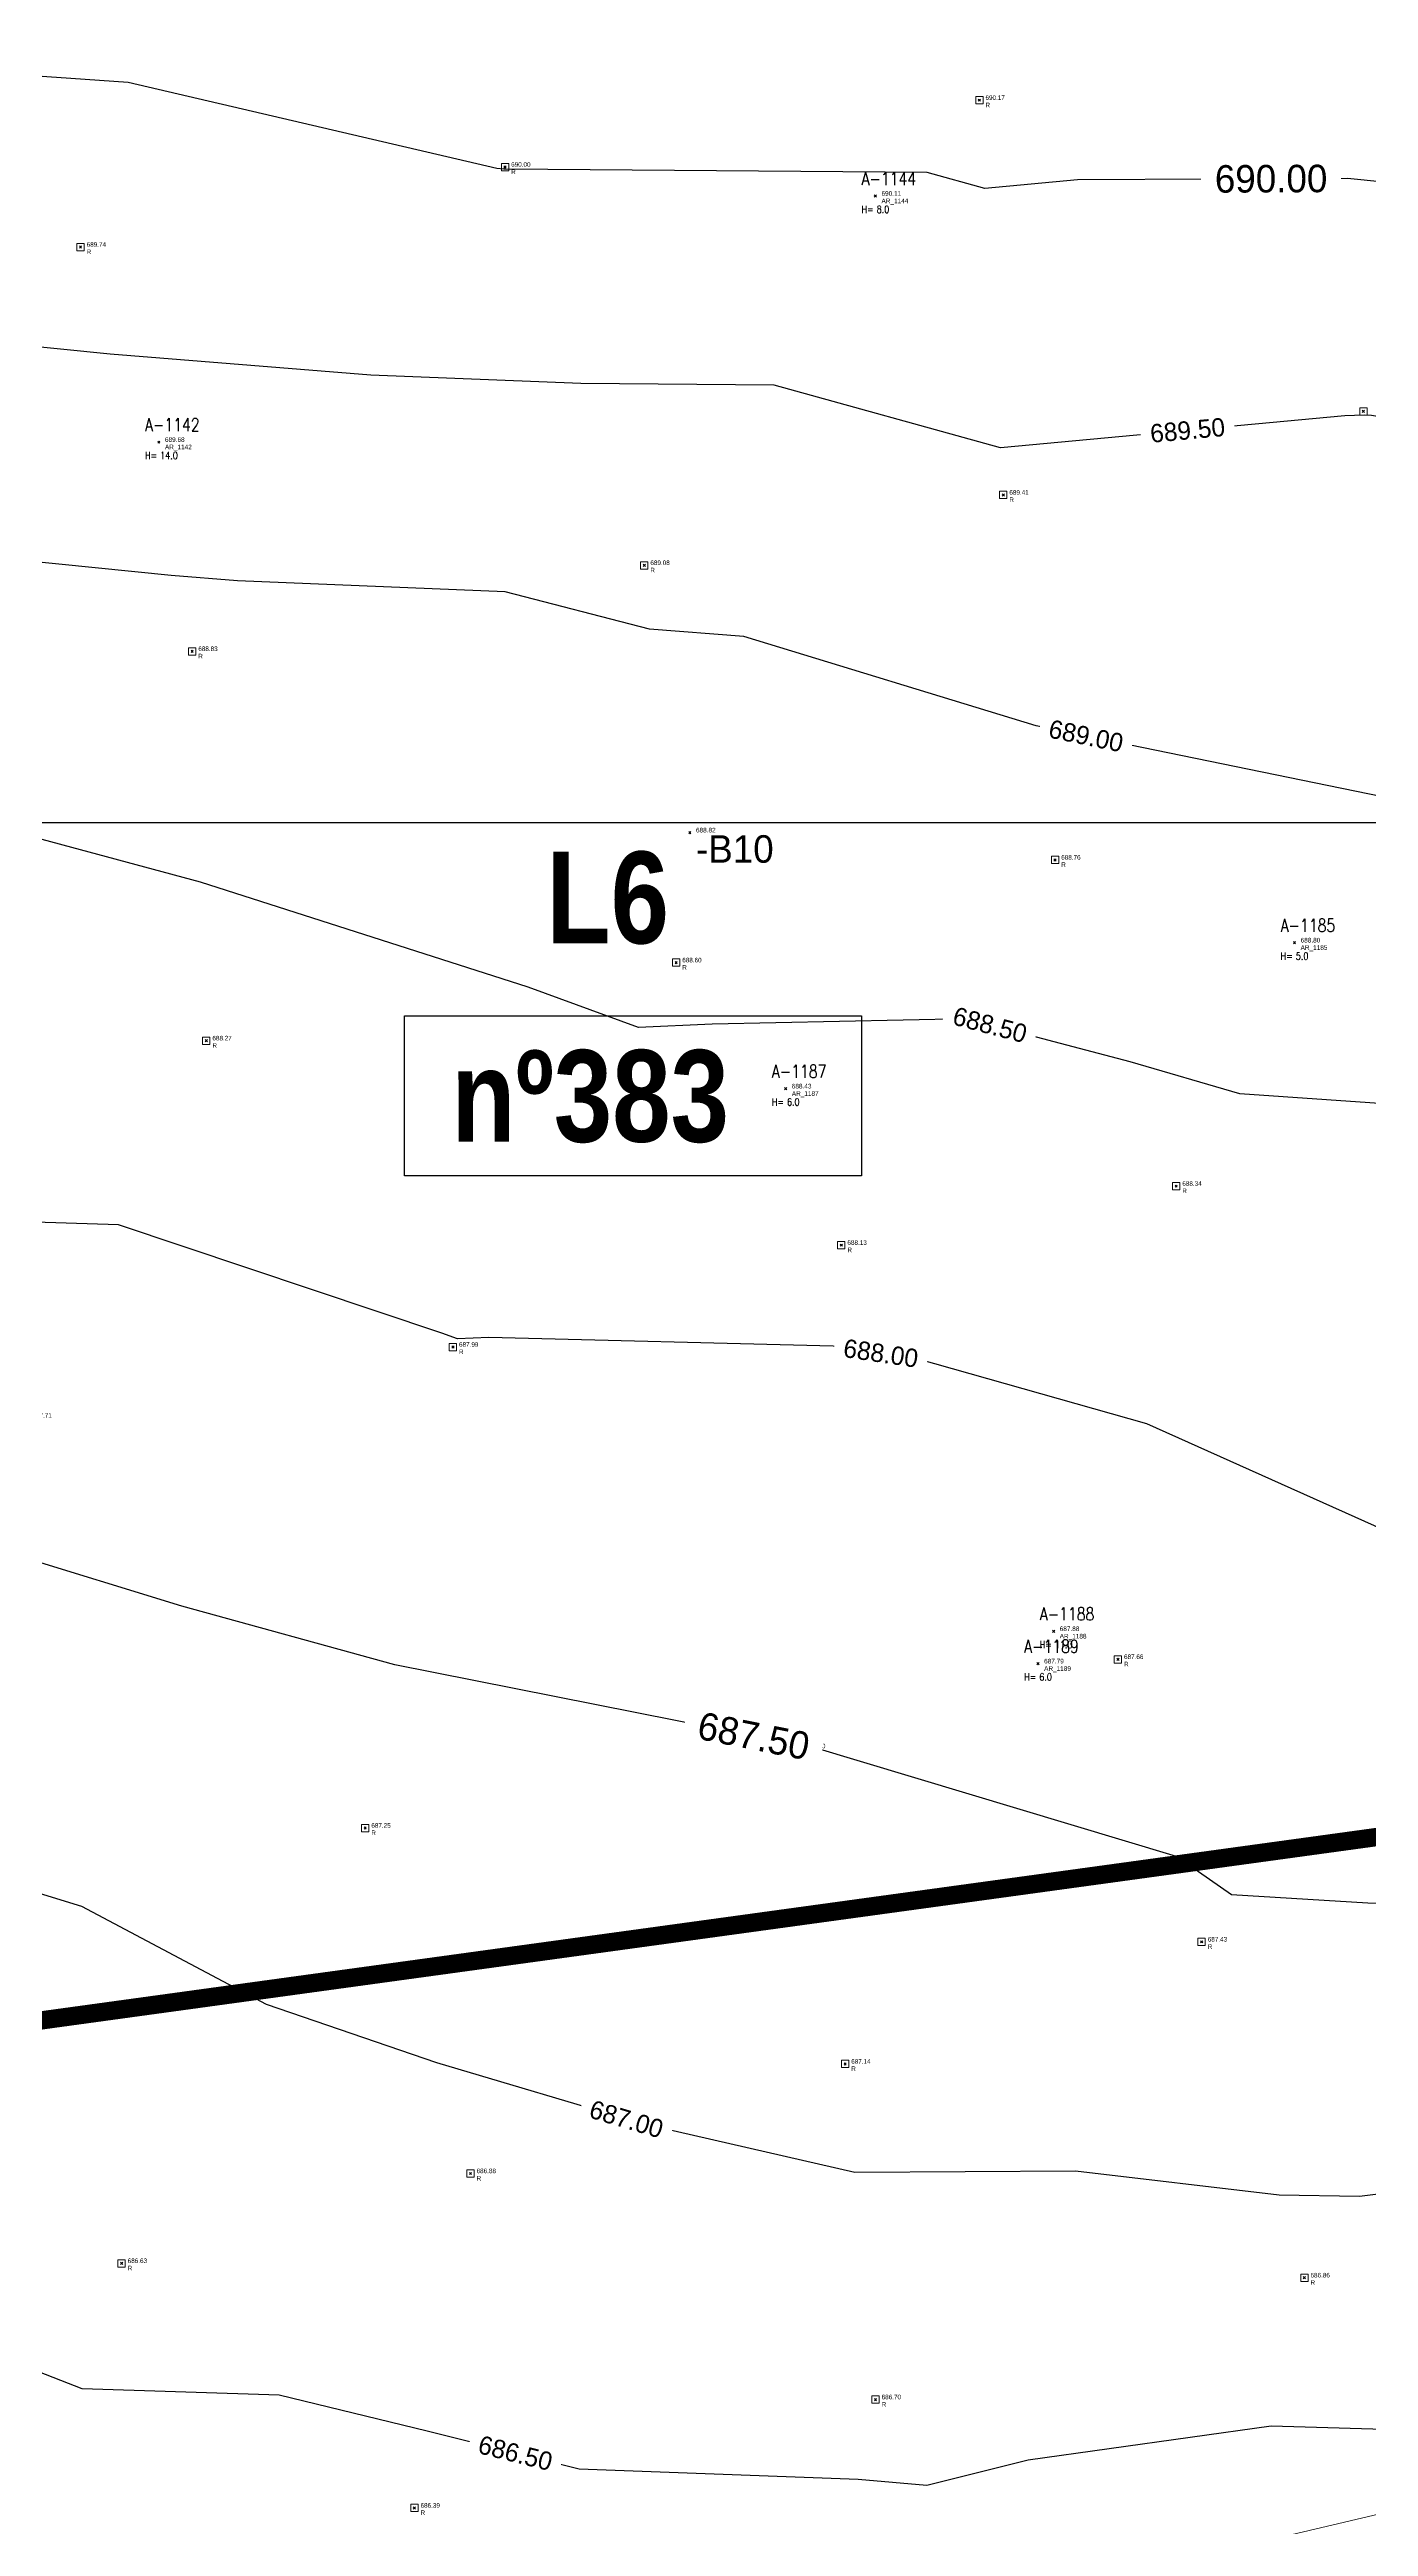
# Model space of a CAD drawing. Extents: x 350769 to 354978, y 6304672 to 6307963.
# Drawn here: x 352534.9 to 352570.9, y 6306053.6 to 6306121.1 of the extents above; entities that cross this region are included whole.
import ezdxf

# ---------------------------------------------------------------- set-up
doc = ezdxf.new("R2010")
doc.units = 0
doc.header["$PDMODE"] = 35
doc.header["$PDSIZE"] = 0.03
for name, pattern in [('4.0 - LO RECABARREN - DESNIVEL NUEVO$0$HIDDEN', [0.375, 0.25, -0.125]), ('CONTINUOS', [0]), ('DASHDOT', [1, 0.5, -0.25, 0, -0.25]), ('DASHED', [19.05, 12.7, -6.35]), ('PHANTOM', [23.5, 11.75, -2.35, 2.35, -2.35, 2.35, -2.35])]:
    doc.linetypes.add(name, pattern=pattern)
doc.layers.get('0').update_dxf_attribs({"linetype": 'CONTINUOUS'})
doc.layers.get('Defpoints').update_dxf_attribs({"linetype": 'CONTINUOUS'})
for name, color, linetype in [('02_Geo ext_Acotamiento', 7, 'CONTINUOUS'), ('03_S2_Pav ext_Borde vereda', 7, 'CONTINUOUS'), ('1-ARBOL H1', 7, 'CONTINUOUS'), ('1-ARBOL H2', 1, 'CONTINUOUS'), ('1-ARBOL H3', 241, 'CONTINUOUS'), ('1-ARBOL NOMBRE', 3, 'CONTINUOUS'), ('1-ARBOL PTO', 7, 'CONTINUOUS'), ('1-CANAL', 150, 'PHANTOM'), ('1-coordenadas', 8, 'CONTINUOUS'), ('C-TINN', 5, 'CONTINUOUS'), ('C-TOPO-MAJR', 9, 'CONTINUOUS'), ('C-TOPO-MINR', 8, 'CONTINUOUS'), ('V-NODE-TEXT DIC 2012', 31, 'CONTINUOUS')]:
    doc.layers.add(name, color=color, linetype=linetype)
doc.layers.add('0_ASD_LINEA OFICIAL', color=253, linetype='DASHDOT', lineweight=20)
doc.layers.add('0_ASD_TOPOGRAFIA_ELEMENTOS', color=9, linetype='CONTINUOS', lineweight=5, true_color=0xbdbdbd)
doc.styles.add('NEW TURNER_TITULOS', font='techb___.ttf')
doc.styles.add('ROMANS', font='romans.shx', dxfattribs={"width": 0.65})
doc.dimstyles.new('Principal', dxfattribs={"dimscale": 0, "dimtxt": 2, "dimasz": 2, "dimexe": 1, "dimexo": 1, "dimtad": 1, "dimrnd": 0.05, "dimzin": 1, "dimtxsty": 'ROMANS', "dimcen": 2.5, "dimclrt": 2, "dimaunit": 2, "dimadec": 0, "dimazin": 0, "dimtfac": 1, "dimtmove": 0, "dimatfit": 3, "dimfxl": 1, "dimfxlon": 1, "dimarcsym": 0})

# ---------------------------------------------------------------- blocks, each defined once
blk = doc.blocks.new('COORDENADAS')
at = {"layer": '1-coordenadas'}
blk.add_line((20, -100.625), (1420, -100.625), dxfattribs=at)
blk = doc.blocks.new('*D1073')
at = {"layer": '02_Geo ext_Acotamiento', "color": 0, "lineweight": -2, "transparency": 16777216}
blk.add_line((352392.778, 6306017.485), (352390.073, 6306012.402), dxfattribs=at)
at = {"layer": '02_Geo ext_Acotamiento', "color": 0, "transparency": 16777216}
blk.add_solid([(352389.926, 6306012.48), (352390.22, 6306012.324), (352389.603, 6306011.519)], dxfattribs=at)
at = {"layer": 'Defpoints', "color": 0, "transparency": 16777216}
for p in [(352584.909, 6306378.558), (352389.603, 6306011.519)]:
    blk.add_point(p, dxfattribs=at)
at = {"layer": '02_Geo ext_Acotamiento', "color": 2, "transparency": 16777216, "insert": (352390.928, 6306015.942), "char_height": 1, "attachment_point": 5, "rotation": 61.98199, "style": 'ROMANS'}
blk.add_mtext('R415,75', dxfattribs=at)
blk = doc.blocks.new('A$C27410629')
blk.add_lwpolyline([(340.621, 1333.011), (353.078, 1333.011), (353.078, 1328.651), (340.621, 1328.651)], close=True)
at = {"layer": '0_ASD_LINEA OFICIAL', "ltscale": 8, "const_width": 0.5}
for points in [[(382.016, 1269.772), (376.325, 1311.896), (303.894, 1301.95), (293.945, 1373.007), (386.074, 1385.658), (401.883, 1274.182)], [(382.016, 1269.772), (376.325, 1311.896), (322.92, 1304.563)]]:
    blk.add_lwpolyline(points, dxfattribs=at)
at = {"char_height": 2.5, "attachment_point": 1, "style": 'NEW TURNER_TITULOS'}
for s, insert in [('L6', (344.493, 1337.487)), ('nº383', (341.899, 1332.08))]:
    blk.add_mtext_dynamic_manual_height_columns(s, width=20.98523, gutter_width=12.5, heights=[-2.548], dxfattribs=dict(at, insert=insert))
blk = doc.blocks.new('TOPOGRAFIA')
at = {"layer": '1-ARBOL H1', "color": 9, "lineweight": 0, "true_color": 0xbdbdbd}
for p in [(390557.421, 6303117.068), (390537.891, 6303110.361), (390568.844, 6303096.718), (390554.976, 6303092.74), (390562.278, 6303077.952), (390561.853, 6303077.07)]:
    blk.add_point(p, dxfattribs=at)
at = {"layer": '1-ARBOL PTO', "color": 9, "lineweight": 0, "true_color": 0xbdbdbd}
for p in [(390557.421, 6303117.068), (390537.891, 6303110.361), (390568.844, 6303096.718), (390554.976, 6303092.74), (390562.278, 6303077.952), (390561.853, 6303077.07)]:
    blk.add_point(p, dxfattribs=at)
at = {"layer": '1-CANAL', "color": 9, "lineweight": 0, "true_color": 0xbdbdbd, "flags": 128}
blk.add_lwpolyline([(390606.923, 6302980.85), (390602.767, 6302981.497), (390595.597, 6302985.176), (390586.83, 6302989.835), (390576.966, 6302994.828), (390569.022, 6303004.858), (390565.181, 6303011.45), (390560.121, 6303016.931), (390558.695, 6303022.392), (390559.906, 6303030.896), (390565.735, 6303034.226), (390567.863, 6303043.851), (390567.476, 6303053.031), (390577.365, 6303055.368), (390586.13, 6303057.083), (390595.951, 6303058.75), (390592.766, 6303073.477), (390590.492, 6303084.974), (390587.931, 6303096.852), (390585.972, 6303106.914), (390583.455, 6303119.338), (390581.638, 6303129.379), (390579.403, 6303140.31), (390580.852, 6303144.065)], dxfattribs=at)
at = {"layer": '1-coordenadas', "color": 9, "linetype": '4.0 - LO RECABARREN - DESNIVEL NUEVO$0$HIDDEN', "lineweight": 0, "ltscale": 50, "true_color": 0xbdbdbd}
blk.add_line((390200, 6303100), (390900, 6303100), dxfattribs=at)
at = {"layer": 'C-TINN', "color": 9, "linetype": 'Continuous', "lineweight": 0, "true_color": 0xbdbdbd}
for points, elevation in [([(390560.155, 6303119.58), (390560.155, 6303119.78), (390560.355, 6303119.78), (390560.355, 6303119.58), (390560.155, 6303119.58)], 690.17), ([(390547.227, 6303117.758), (390547.227, 6303117.958), (390547.427, 6303117.958), (390547.427, 6303117.758), (390547.227, 6303117.758)], 690.005), ([(390535.657, 6303115.578), (390535.657, 6303115.778), (390535.857, 6303115.778), (390535.857, 6303115.578), (390535.657, 6303115.578)], 689.742), ([(390570.623, 6303111.101), (390570.623, 6303111.301), (390570.823, 6303111.301), (390570.823, 6303111.101), (390570.623, 6303111.101)], 689.505), ([(390560.806, 6303108.821), (390560.806, 6303109.021), (390561.006, 6303109.021), (390561.006, 6303108.821), (390560.806, 6303108.821)], 689.409), ([(390551.021, 6303106.904), (390551.021, 6303107.104), (390551.221, 6303107.104), (390551.221, 6303106.904), (390551.021, 6303106.904)], 689.076), ([(390538.699, 6303104.56), (390538.699, 6303104.76), (390538.899, 6303104.76), (390538.899, 6303104.56), (390538.699, 6303104.56)], 688.829), ([(390562.219, 6303098.876), (390562.219, 6303099.076), (390562.419, 6303099.076), (390562.419, 6303098.876), (390562.219, 6303098.876)], 688.762), ([(390551.89, 6303096.076), (390551.89, 6303096.276), (390552.09, 6303096.276), (390552.09, 6303096.076), (390551.89, 6303096.076)], 688.604), ([(390539.084, 6303093.948), (390539.084, 6303094.148), (390539.284, 6303094.148), (390539.284, 6303093.948), (390539.084, 6303093.948)], 688.274), ([(390565.52, 6303089.986), (390565.52, 6303090.186), (390565.72, 6303090.186), (390565.72, 6303089.986), (390565.52, 6303089.986)], 688.339), ([(390556.392, 6303088.377), (390556.392, 6303088.577), (390556.592, 6303088.577), (390556.592, 6303088.377), (390556.392, 6303088.377)], 688.127), ([(390545.806, 6303085.6), (390545.806, 6303085.8), (390546.006, 6303085.8), (390546.006, 6303085.6), (390545.806, 6303085.6)], 687.987), ([(390563.932, 6303077.089), (390563.932, 6303077.289), (390564.132, 6303077.289), (390564.132, 6303077.089), (390563.932, 6303077.089)], 687.664), ([(390555.265, 6303074.655), (390555.265, 6303074.855), (390555.465, 6303074.855), (390555.465, 6303074.655), (390555.265, 6303074.655)], 687.495), ([(390543.416, 6303072.492), (390543.416, 6303072.692), (390543.616, 6303072.692), (390543.616, 6303072.492), (390543.416, 6303072.492)], 687.25), ([(390566.213, 6303069.389), (390566.213, 6303069.589), (390566.413, 6303069.589), (390566.413, 6303069.389), (390566.213, 6303069.389)], 687.429), ([(390556.496, 6303066.061), (390556.496, 6303066.261), (390556.696, 6303066.261), (390556.696, 6303066.061), (390556.496, 6303066.061)], 687.141), ([(390546.284, 6303063.077), (390546.284, 6303063.277), (390546.484, 6303063.277), (390546.484, 6303063.077), (390546.284, 6303063.077)], 686.882), ([(390536.776, 6303060.628), (390536.776, 6303060.828), (390536.976, 6303060.828), (390536.976, 6303060.628), (390536.776, 6303060.628)], 686.633), ([(390569.014, 6303060.235), (390569.014, 6303060.435), (390569.214, 6303060.435), (390569.214, 6303060.235), (390569.014, 6303060.235)], 686.86), ([(390557.325, 6303056.915), (390557.325, 6303057.115), (390557.525, 6303057.115), (390557.525, 6303056.915), (390557.325, 6303056.915)], 686.705), ([(390544.757, 6303053.961), (390544.757, 6303054.161), (390544.957, 6303054.161), (390544.957, 6303053.961), (390544.757, 6303053.961)], 686.386)]:
    blk.add_lwpolyline(points, dxfattribs=dict(at, elevation=elevation))
for p in [(390560.255, 6303119.68, 690.17), (390547.327, 6303117.858, 690.005), (390535.757, 6303115.678, 689.742), (390570.723, 6303111.201, 689.505), (390560.906, 6303108.921, 689.409), (390551.121, 6303107.004, 689.076), (390538.799, 6303104.66, 688.829), (390562.319, 6303098.976, 688.762), (390551.99, 6303096.176, 688.604), (390539.184, 6303094.048, 688.274), (390565.62, 6303090.086, 688.339), (390556.492, 6303088.477, 688.127), (390545.906, 6303085.7, 687.987), (390564.032, 6303077.189, 687.664), (390555.365, 6303074.755, 687.495), (390543.516, 6303072.592, 687.25), (390566.313, 6303069.489, 687.429), (390556.596, 6303066.161, 687.141), (390546.384, 6303063.177, 686.882), (390536.876, 6303060.728, 686.633), (390569.114, 6303060.335, 686.86), (390557.425, 6303057.015, 686.705), (390544.857, 6303054.061, 686.386)]:
    blk.add_point(p, dxfattribs=at)
at = {"layer": 'C-TOPO-MAJR', "color": 9, "linetype": 'Continuous', "lineweight": -3, "true_color": 0xbdbdbd}
for points, elevation in [([(390594.426, 6303116.578), (390593.532, 6303116.512), (390591.198, 6303116.565), (390590.281, 6303116.419), (390584.851, 6303115.572), (390584.655, 6303116.313), (390583.892, 6303119.237), (390583.673, 6303119.126), (390583.666, 6303119.134), (390584.112, 6303116.407), (390584.18, 6303115.76), (390582.898, 6303116.476), (390577.129, 6303116.853), (390570.291, 6303117.546), (390562.931, 6303117.512), (390560.4, 6303117.277), (390558.836, 6303117.71), (390547.347, 6303117.8), (390547.291, 6303117.802), (390547.107, 6303117.817), (390537.055, 6303120.162), (390533.267, 6303120.43), (390527.697, 6303121.848)], 690), ([(390575.981, 6303070.46), (390570.839, 6303070.548), (390567.125, 6303070.769), (390565.624, 6303071.815), (390555.621, 6303074.827), (390555.374, 6303074.864), (390555.269, 6303074.866), (390544.327, 6303077.038), (390538.518, 6303078.637), (390533.969, 6303080.033)], 687.5)]:
    blk.add_lwpolyline(points, dxfattribs=dict(at, elevation=elevation))
at = {"layer": 'C-TOPO-MINR', "color": 9, "linetype": 'Continuous', "lineweight": -3, "true_color": 0xbdbdbd}
for points, elevation in [([(390595.651, 6303107.924), (390592.084, 6303107.948), (390586.591, 6303107.072), (390586.59, 6303107.076), (390586.587, 6303107.088), (390585.97, 6303109.416), (390585.777, 6303110.155), (390585.721, 6303110.127), (390585.508, 6303110.379), (390585.631, 6303109.622), (390585.858, 6303107.477), (390585.495, 6303107.68), (390583.089, 6303109.09), (390570.94, 6303111.086), (390570.741, 6303111.095), (390570.212, 6303111.082), (390560.828, 6303110.208), (390554.661, 6303111.917), (390549.389, 6303111.958), (390543.665, 6303112.19), (390536.563, 6303112.758), (390533.857, 6303113.033)], 689.5), ([(390596.949, 6303098.674), (390596.71, 6303098.676), (390594.038, 6303098.978), (390589.363, 6303099.04), (390588.279, 6303098.867), (390587.722, 6303101.018), (390587.441, 6303102.052), (390587.381, 6303101.839), (390587.248, 6303101.987), (390587.362, 6303100.922), (390587.509, 6303099.02), (390586.459, 6303099.712), (390584.399, 6303100.36), (390573.24, 6303100.45), (390572.573, 6303100.48), (390572.306, 6303100.473), (390561.799, 6303102.634), (390553.831, 6303105.061), (390551.261, 6303105.261), (390547.33, 6303106.283), (390540.039, 6303106.579), (390538.229, 6303106.724), (390529.931, 6303107.567)], 689), ([(390598.384, 6303088.557), (390598.302, 6303088.574), (390592.587, 6303090.015), (390590.068, 6303090.048), (390589.735, 6303091.398), (390589.153, 6303093.713), (390589.078, 6303093.781), (390589.006, 6303093.413), (390589.188, 6303091.528), (390589.33, 6303090.364), (390587.715, 6303090.546), (390585.98, 6303091.022), (390576.651, 6303091.982), (390575.359, 6303092.046), (390567.352, 6303092.603), (390564.364, 6303093.47), (390559.915, 6303094.644), (390552.972, 6303094.497), (390550.964, 6303094.41), (390547.954, 6303095.505), (390539.027, 6303098.369), (390528.158, 6303101.298)], 688.5), ([(390571.9, 6303080.441), (390564.822, 6303083.609), (390558.56, 6303085.381), (390556.266, 6303085.72), (390546.889, 6303085.958), (390546.034, 6303085.921), (390545.602, 6303086.078), (390536.793, 6303089.034), (390528.512, 6303089.292)], 688), ([(390601.893, 6303063.64), (390600.829, 6303063.414), (390595.791, 6303063.197), (390595.218, 6303065.49), (390594.637, 6303067.515), (390594.436, 6303067.732), (390594.291, 6303067.618), (390594.396, 6303066.652), (390594.629, 6303064.864), (390592.596, 6303064.369), (390591.605, 6303064.294), (390588.082, 6303064.198), (390581.575, 6303064.04), (390580.864, 6303063.842), (390570.616, 6303062.55), (390568.425, 6303062.587), (390562.877, 6303063.238), (390556.864, 6303063.203), (390551.037, 6303064.537), (390545.464, 6303066.196), (390540.826, 6303067.785), (390535.796, 6303070.451), (390533.236, 6303071.237)], 687), ([(390576.22, 6303056.057), (390568.207, 6303056.29), (390561.588, 6303055.365), (390558.825, 6303054.67), (390556.95, 6303054.835), (390549.348, 6303055.117), (390545.208, 6303056.156), (390541.173, 6303057.138), (390535.797, 6303057.307), (390530.464, 6303059.385)], 686.5)]:
    blk.add_lwpolyline(points, dxfattribs=dict(at, elevation=elevation))
at = {"layer": 'V-NODE-TEXT DIC 2012', "color": 9, "lineweight": 0, "true_color": 0xbdbdbd}
for p in [(390560.255, 6303119.68), (390547.327, 6303117.858), (390557.421, 6303117.068), (390535.757, 6303115.678), (390570.723, 6303111.201), (390537.891, 6303110.361), (390560.906, 6303108.921), (390551.121, 6303107.004), (390538.799, 6303104.66), (390552.364, 6303099.717), (390562.319, 6303098.976), (390568.844, 6303096.718), (390551.99, 6303096.176), (390539.184, 6303094.048), (390554.976, 6303092.74), (390565.62, 6303090.086), (390556.492, 6303088.477), (390545.906, 6303085.7), (390562.278, 6303077.952), (390561.853, 6303077.07), (390564.032, 6303077.189), (390555.365, 6303074.755), (390543.516, 6303072.592), (390566.313, 6303069.489), (390556.596, 6303066.161), (390546.384, 6303063.177), (390536.876, 6303060.728), (390569.114, 6303060.335), (390557.425, 6303057.015), (390544.857, 6303054.061)]:
    blk.add_point(p, dxfattribs=at)
at = {"layer": '1-ARBOL H2', "color": 9, "lineweight": 0, "true_color": 0xbdbdbd, "style": 'ROMANS', "width": 0.8}
for p in [(390557.044, 6303116.606), (390537.514, 6303109.899), (390568.467, 6303096.256), (390554.599, 6303092.278), (390561.901, 6303077.49), (390561.476, 6303076.608)]:
    blk.add_text('H=', height=0.2, dxfattribs=at).set_placement(p)
at = {"layer": '1-ARBOL H3', "color": 9, "lineweight": 0, "true_color": 0xbdbdbd, "style": 'ROMANS', "width": 0.8}
for s, p in [('8.0', (390557.457, 6303116.606)), ('14.0', (390537.927, 6303109.899)), ('5.0', (390568.88, 6303096.256)), ('6.0', (390555.012, 6303092.278)), ('11.0', (390562.314, 6303077.49)), ('6.0', (390561.889, 6303076.608))]:
    blk.add_text(s, height=0.2, dxfattribs=at).set_placement(p)
at = {"layer": '1-ARBOL NOMBRE', "color": 9, "lineweight": 0, "true_color": 0xbdbdbd, "style": 'ROMANS', "width": 0.8}
for s, p in [('A-1144', (390557.044, 6303117.368)), ('A-1142', (390537.514, 6303110.661)), ('A-1185', (390568.467, 6303097.018)), ('A-1187', (390554.599, 6303093.04)), ('A-1188', (390561.901, 6303078.252)), ('A-1189', (390561.476, 6303077.37))]:
    blk.add_text(s, height=0.35, dxfattribs=at).set_placement(p)
at = {"layer": 'V-NODE-TEXT DIC 2012', "color": 9, "lineweight": 0, "true_color": 0xbdbdbd}
for s, height, p in [('690.17', 0.125, (390560.422, 6303119.688)), ('R', 0.125, (390560.422, 6303119.488)), ('690.00', 0.125, (390547.494, 6303117.866)), ('R', 0.125, (390547.494, 6303117.666)), ('AR_1144', 0.127, (390557.588, 6303116.873)), ('690.11', 0.127, (390557.588, 6303117.075)), ('689.74', 0.125, (390535.924, 6303115.686)), ('R', 0.125, (390535.924, 6303115.486)), ('AR_1142', 0.127, (390538.058, 6303110.166)), ('689.68', 0.127, (390538.058, 6303110.368)), ('689.41', 0.125, (390561.073, 6303108.929)), ('R', 0.125, (390561.073, 6303108.729)), ('689.08', 0.125, (390551.288, 6303107.012)), ('R', 0.125, (390551.288, 6303106.812)), ('688.83', 0.125, (390538.966, 6303104.668)), ('R', 0.125, (390538.966, 6303104.468)), ('688.82', 0.127, (390552.531, 6303099.724)), ('-B10', 0.75, (390552.531, 6303098.899)), ('688.76', 0.125, (390562.486, 6303098.984)), ('R', 0.125, (390562.486, 6303098.784)), ('AR_1185', 0.127, (390569.011, 6303096.523)), ('688.80', 0.127, (390569.011, 6303096.725)), ('688.60', 0.125, (390552.157, 6303096.184)), ('R', 0.125, (390552.157, 6303095.984)), ('688.27', 0.125, (390539.351, 6303094.056)), ('R', 0.125, (390539.351, 6303093.856)), ('AR_1187', 0.127, (390555.143, 6303092.545)), ('688.43', 0.127, (390555.143, 6303092.747)), ('688.34', 0.125, (390565.787, 6303090.094)), ('R', 0.125, (390565.787, 6303089.894)), ('688.13', 0.125, (390556.659, 6303088.485)), ('R', 0.125, (390556.659, 6303088.285)), ('687.99', 0.125, (390546.073, 6303085.708)), ('R', 0.125, (390546.073, 6303085.508)), ('687.71', 0.125, (390534.446, 6303083.771)), ('AR_1188', 0.127, (390562.445, 6303077.757)), ('687.88', 0.127, (390562.445, 6303077.959)), ('AR_1189', 0.127, (390562.02, 6303076.875)), ('687.79', 0.127, (390562.02, 6303077.077)), ('687.66', 0.125, (390564.199, 6303077.197)), ('R', 0.125, (390564.199, 6303076.997)), ('687.50', 0.125, (390555.532, 6303074.763)), ('R', 0.125, (390555.532, 6303074.563)), ('687.25', 0.125, (390543.683, 6303072.6)), ('R', 0.125, (390543.683, 6303072.4)), ('687.43', 0.125, (390566.48, 6303069.497)), ('R', 0.125, (390566.48, 6303069.297)), ('687.14', 0.125, (390556.763, 6303066.169)), ('R', 0.125, (390556.763, 6303065.969)), ('686.88', 0.125, (390546.551, 6303063.185)), ('R', 0.125, (390546.551, 6303062.985)), ('686.63', 0.125, (390537.043, 6303060.736)), ('R', 0.125, (390537.043, 6303060.536)), ('686.86', 0.125, (390569.281, 6303060.343)), ('R', 0.125, (390569.281, 6303060.143)), ('686.70', 0.125, (390557.592, 6303057.023)), ('R', 0.125, (390557.592, 6303056.823)), ('686.39', 0.125, (390545.024, 6303054.069)), ('R', 0.125, (390545.024, 6303053.869))]:
    blk.add_text(s, height=height, dxfattribs=at).set_placement(p)
at = {"layer": 'C-TOPO-MAJR', "color": 9, "linetype": 'Continuous', "lineweight": 0, "true_color": 0xbdbdbd, "char_height": 0.75, "width": 3.75143, "attachment_point": 5, "bg_fill": 3, "box_fill_scale": 1.042333, "bg_fill_color": 9, "bg_fill_true_color": 13158600, "bg_fill_transparency": 0}
for s, insert, rotation in [('690.00', (390568.207, 6303117.536, 690), 0.25768), ('687.50', (390554.104, 6303075.098, 687.5), 348.77194)]:
    blk.add_mtext(s, dxfattribs=dict(at, insert=insert, rotation=rotation))
at = {"layer": 'C-TOPO-MINR', "color": 9, "linetype": 'Continuous', "lineweight": 0, "true_color": 0xbdbdbd, "char_height": 0.5, "width": 2.50095, "attachment_point": 5, "bg_fill": 3, "box_fill_scale": 1.0635, "bg_fill_color": 9, "bg_fill_true_color": 13158600, "bg_fill_transparency": 0}
for s, insert, rotation in [('689.50', (390565.93, 6303110.683, 689.5), 5.32548), ('689.00', (390563.162, 6303102.354, 689), 348.37765), ('688.50', (390560.544, 6303094.478, 688.5), 345.21155), ('688.00', (390557.57, 6303085.527, 688), 351.59998), ('687.00', (390550.634, 6303064.656, 687), 343.41616), ('686.50', (390547.609, 6303055.553, 686.5), 345.90591)]:
    blk.add_mtext(s, dxfattribs=dict(at, insert=insert, rotation=rotation))

msp = doc.modelspace()

# ---------------------------------------------------------------- block references
at = {"color": 252, "linetype": 'DASHED'}
msp.add_blockref('COORDENADAS', (352180, 6306200.625), dxfattribs=at)
at = {"layer": '03_S2_Pav ext_Borde vereda', "linetype": 'Continuous'}
msp.add_blockref('A$C27410629', (352203.962, 6304761.714), dxfattribs=at)

# ---------------------------------------------------------------- dimensions: what is measured, and where the dimension line sits
at = {"layer": '02_Geo ext_Acotamiento'}
dim = msp.add_radius_dim(center=(352584.909, 6306378.558), mpoint=(352389.603, 6306011.519), dimstyle='Principal', override={"dimscale": 0, "dimaunit": 0, "dimfxl": 0.22, "dimarcsym": 1}, dxfattribs=at)
dim.commit()
dim.dimension.update_dxf_attribs({"geometry": '*D1073', "text_midpoint": (352391.73, 6306015.515), "dimtype": 164})

# ---------------------------------------------------------------- next in the draw order: block references
at = {"layer": '0_ASD_TOPOGRAFIA_ELEMENTOS', "color": 30, "true_color": 0xf26507}
msp.add_blockref('TOPOGRAFIA', (-38000, 3000), dxfattribs=at)

doc.saveas('drawing.dxf')
